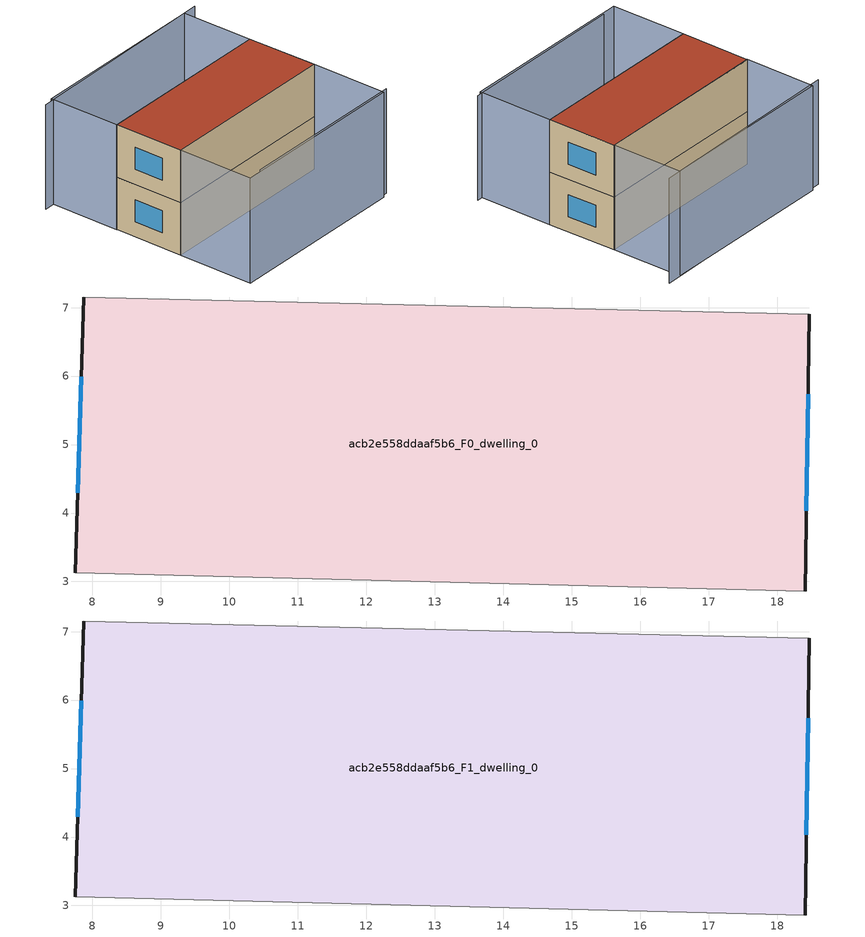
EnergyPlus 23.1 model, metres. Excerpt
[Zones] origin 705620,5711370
acb2e558ddaaf5b6_F0_dwelling_0
 floor ground (EU_floor_Construction): 18.47,6.91 18.41,2.86 7.75,3.13 7.87,7.16 z0
 wall outside (EU_wall_Construction): 18.41,2.86 18.47,6.91 / 7.87,7.16 7.75,3.13 z0:3
 wall adiabatic (EU_wall_Construction): 18.47,6.91 7.87,7.16 / 7.75,3.13 18.41,2.86 z0:3
 window (EU_Window_Construction): 18.43,4.03 18.45,5.74 / 7.84,5.99 7.79,4.29 z0.87:2.13
acb2e558ddaaf5b6_F1_dwelling_0
 floor to acb2e558ddaaf5b6_F0_dwelling_0 (EU_floor_Construction): 18.47,6.91 18.41,2.86 7.75,3.13 7.87,7.16 z3
 wall outside (EU_wall_Construction): 18.41,2.86 18.47,6.91 / 7.87,7.16 7.75,3.13 z3:6
 wall adiabatic (EU_wall_Construction): 18.47,6.91 7.87,7.16 / 7.75,3.13 18.41,2.86 z3:6
 window (EU_Window_Construction): 18.43,4.03 18.45,5.74 / 7.84,5.99 7.79,4.29 z3.87:5.13
 roof outside (EU_roof_Construction): 18.41,2.86 18.47,6.91 7.87,7.16 7.75,3.13 z6
shading: 8.58,-1.14 18.66,-1.39 / 19.43,11.01 7.32,11.14 / 7.75,3.13 18.41,2.86 / 18.41,2.86 18.3,-1.51 / 18.3,-1.51 7.64,-1.24 / 7.64,-1.24 7.75,3.13 / 18.47,6.91 7.87,7.16 / 7.87,7.16 7.96,11.27 / 7.96,11.27 18.57,11.02 / 18.57,11.02 18.47,6.91 z0:6
[Building]
EU S2 Campaign: North Axis=0; Terrain=City; Solar Distribution=FullExterior
[Site:Location]
London: Latitude=51.5; Longitude=-0.5; Time Zone=0; Elevation=25
[SizingPeriod:WeatherFileDays]
AnnualSizingPeriod: Begin Month=1; Begin Day of Month=1; End Month=12; End Day of Month=31; Day of Week for Start Day=Monday; Use Weather File Daylight Saving Period=No; Use Weather File Rain and Snow Indicators=No
[MATERIAL]
EU_InternalMass_Material: Roughness=MediumRough; Thickness=0.1; Conductivity=1; Density=1800; Specific Heat=900; Thermal Absorptance=0.9; Solar Absorptance=0.7; Visible Absorptance=0.7
[MATERIAL:NOMASS] Roughness=MediumRough; Thermal Absorptance=0.9; Solar Absorptance=0.7; Visible Absorptance=0.7
Name | Thermal Resistance
EU_wall_NoMass | 0.724719
EU_roof_NoMass | 2.98947
EU_floor_NoMass | 2.39157
[WINDOWMATERIAL:SIMPLEGLAZINGSYSTEM]
EU_Window_SimpleGlazing: UFactor=2.63425; Solar Heat Gain Coefficient=0.76; Visible Transmittance=0.76
[CONSTRUCTION]
EU_wall_Construction: EU_wall_NoMass
EU_roof_Construction: EU_roof_NoMass
EU_floor_Construction: EU_floor_NoMass
EU_Window_Construction: EU_Window_SimpleGlazing
EU_InternalMass_Construction: EU_InternalMass_Material
[ZONE] Type=1; Multiplier=1; Ceiling Height=autocalculate; Floor Area=autocalculate; Part of Total Floor Area=Yes
Name | Volume
acb2e558ddaaf5b6_F0_dwelling_0 | 128.752
acb2e558ddaaf5b6_F1_dwelling_0 | 128.753
[INTERNALMASS] Construction=EU_InternalMass_Construction; Surface Area=42.9175
Name | Zone or ZoneList
acb2e558ddaaf5b6_F0_dwelling_0_EU_InternalMass | acb2e558ddaaf5b6_F0_dwelling_0
acb2e558ddaaf5b6_F1_dwelling_0_EU_InternalMass | acb2e558ddaaf5b6_F1_dwelling_0
[OTHEREQUIPMENT] Fuel Type=Electricity; Design Level Calculation Method=Watts/Area; Power per Zone Floor Area=1; Fraction Latent=0; Fraction Radiant=0; Fraction Lost=0; Carbon Dioxide Generation Rate=0; EndUse Subcategory=EU_Step8_InternalGains
Name | Zone or ZoneList or Space or SpaceList | Schedule
EU_Step8_InternalGain_acb2e558ddaaf5b6_F0_dwelling_0_f000 | acb2e558ddaaf5b6_F0_dwelling_0 | EU_Step8_GainSchedule_acb2e558ddaaf5b6_F0_dwelling_0_f000
EU_Step8_InternalGain_acb2e558ddaaf5b6_F1_dwelling_0_f000 | acb2e558ddaaf5b6_F1_dwelling_0 | EU_Step8_GainSchedule_acb2e558ddaaf5b6_F1_dwelling_0_f000
[ZONEVENTILATION:DESIGNFLOWRATE] Schedule=EU_AlwaysOn; Design Flow Rate Calculation Method=AirChanges/Hour; Air Changes per Hour=0.418135; Ventilation Type=Natural; Fan Pressure Rise=0; Fan Total Efficiency=1; Constant Term Coefficient=1; Temperature Term Coefficient=0; Velocity Term Coefficient=0; Velocity Squared Term Coefficient=0; Minimum Indoor Temperature=-100; Maximum Indoor Temperature=100; Delta Temperature=-100; Minimum Outdoor Temperature=-100; Maximum Outdoor Temperature=100; Maximum Wind Speed=40
Name | Zone or ZoneList or Space or SpaceList
EU_ConstantAir_acb2e558ddaaf5b6_F0_dwelling_0 | acb2e558ddaaf5b6_F0_dwelling_0
EU_ConstantAir_acb2e558ddaaf5b6_F1_dwelling_0 | acb2e558ddaaf5b6_F1_dwelling_0
[HVACTEMPLATE:THERMOSTAT] Constant Heating Setpoint=20; Constant Cooling Setpoint=50
EU_HeatOnly_acb2e558ddaaf5b6_F0_dwelling_0; EU_HeatOnly_acb2e558ddaaf5b6_F1_dwelling_0
[HVACTEMPLATE:ZONE:IDEALLOADSAIRSYSTEM] System Availability Schedule=EU_AlwaysOn; Maximum Heating Supply Air Temperature=50; Minimum Cooling Supply Air Temperature=13; Maximum Heating Supply Air Humidity Ratio=0.0156; Minimum Cooling Supply Air Humidity Ratio=0.0077; Heating Limit=NoLimit; Cooling Limit=NoLimit; Heating Availability Schedule=EU_AlwaysOn; Cooling Availability Schedule=EU_CoolingOff; Dehumidification Control Type=ConstantSensibleHeatRatio; Cooling Sensible Heat Ratio=0.7; Dehumidification Setpoint=60; Humidification Control Type=None; Humidification Setpoint=30; Outdoor Air Method=None; Outdoor Air Flow Rate per Person=0.00944; Outdoor Air Flow Rate per Zone Floor Area=0; Outdoor Air Flow Rate per Zone=0; Demand Controlled Ventilation Type=None; Outdoor Air Economizer Type=NoEconomizer; Heat Recovery Type=None; Sensible Heat Recovery Effectiveness=0.7; Latent Heat Recovery Effectiveness=0.65
Name | Template Thermostat
acb2e558ddaaf5b6_F0_dwelling_0 | EU_HeatOnly_acb2e558ddaaf5b6_F0_dwelling_0
acb2e558ddaaf5b6_F1_dwelling_0 | EU_HeatOnly_acb2e558ddaaf5b6_F1_dwelling_0
[SIZING:ZONE] Zone Cooling Design Supply Air Temperature Input Method=SupplyAirTemperature; Zone Cooling Design Supply Air Temperature=13; Zone Heating Design Supply Air Temperature Input Method=SupplyAirTemperature; Zone Heating Design Supply Air Temperature=50; Zone Cooling Design Supply Air Humidity Ratio=0.008; Zone Heating Design Supply Air Humidity Ratio=0.008; Cooling Design Air Flow Method=DesignDay; Cooling Design Air Flow Rate=0; Cooling Minimum Air Flow per Zone Floor Area=0.000762; Cooling Minimum Air Flow=0; Cooling Minimum Air Flow Fraction=0.2; Heating Design Air Flow Method=DesignDay; Heating Design Air Flow Rate=0; Heating Maximum Air Flow per Zone Floor Area=0.002032; Heating Maximum Air Flow=0.141576; Heating Maximum Air Flow Fraction=0.3; Account for Dedicated Outdoor Air System=No; Dedicated Outdoor Air System Control Strategy=NeutralSupplyAir; Dedicated Outdoor Air Low Setpoint Temperature for Design=autosize; Dedicated Outdoor Air High Setpoint Temperature for Design=autosize; Zone Load Sizing Method=Sensible Load Only No Latent Load; Zone Latent Cooling Design Supply Air Humidity Ratio Input Method=HumidityRatioDifference; Zone Cooling Design Supply Air Humidity Ratio Difference=0.005; Zone Latent Heating Design Supply Air Humidity Ratio Input Method=HumidityRatioDifference; Zone Humidification Design Supply Air Humidity Ratio Difference=0.005
acb2e558ddaaf5b6_F0_dwelling_0; acb2e558ddaaf5b6_F1_dwelling_0
[SCHEDULE:CONSTANT]
Name | Hourly Value
EU_AlwaysOn | 1
EU_CoolingOff | 0
[SCHEDULE:FILE] Column Number=1; Rows to Skip at Top=0; Number of Hours of Data=8760; Column Separator=Comma; Interpolate to Timestep=No; Minutes per Item=60; Adjust Schedule for Daylight Savings=Yes
Name | File
EU_Step8_GainSchedule_acb2e558ddaaf5b6_F0_dwelling_0_f000 | ../../schedules/acb2e558ddaaf5b6/acb2e558ddaaf5b6_F0_dwelling_0_f000_gain.csv
EU_Step8_GainSchedule_acb2e558ddaaf5b6_F1_dwelling_0_f000 | ../../schedules/acb2e558ddaaf5b6/acb2e558ddaaf5b6_F1_dwelling_0_f000_gain.csv
